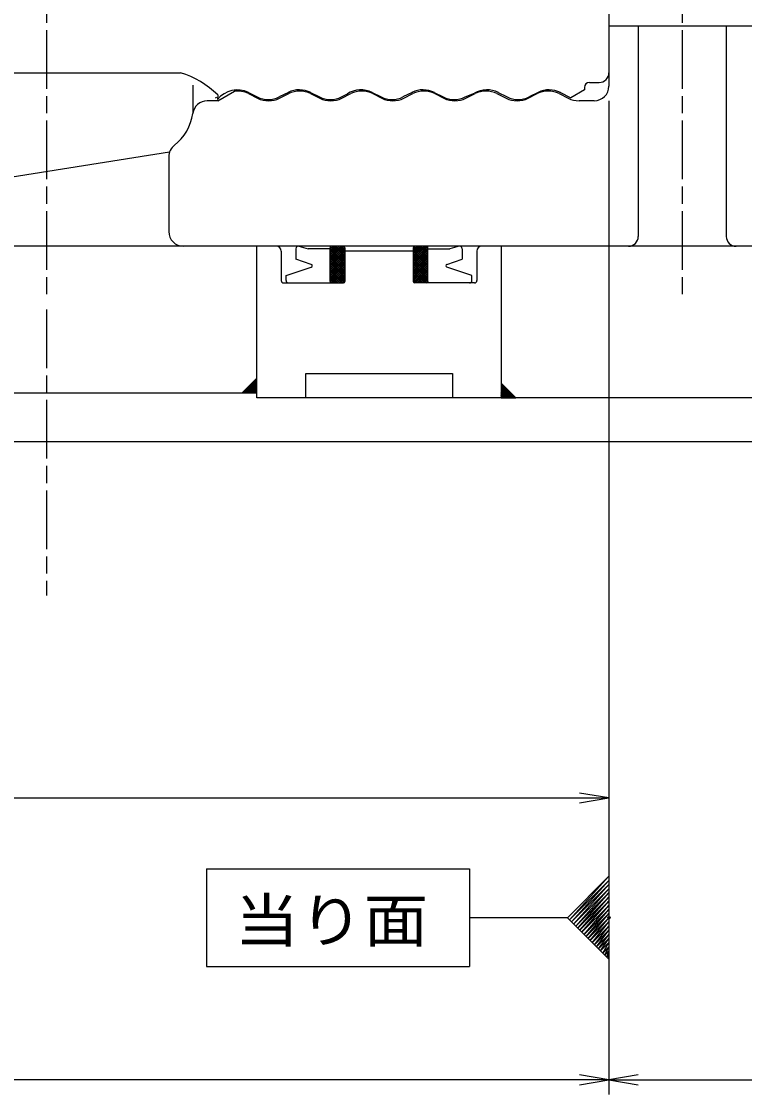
# Model space of a CAD drawing. Units: millimetres at full size, sheet at 1:1; details may follow other scales. Extents: x -2456 to -674, y 2522 to 3782.
# Drawn here: x -1075.6 to -927.8, y 2952.4 to 3171.9 of the extents above; entities that cross this region are included whole.
import ezdxf
from ezdxf.enums import TextEntityAlignment as Align

# ---------------------------------------------------------------- set-up
doc = ezdxf.new("R2010")
doc.units = ezdxf.units.MM
doc.header["$PDMODE"] = 32
doc.header["$PDSIZE"] = 0.5
doc.linetypes.add('CHAIN', pattern=[18.5, 12, -1.5, 3.5, -1.5])
for name, color, linetype, lineweight in [('0_2', 7, 'Continuous', 25), ('1外形線', 7, 'Continuous', 25), ('4中心線', 1, 'CHAIN', 25), ('外形線', 7, 'Continuous', 25), ('寸法線', 7, 'Continuous', 25), ('細い実線', 3, 'Continuous', 25)]:
    doc.layers.add(name, color=color, linetype=linetype, lineweight=lineweight)
doc.styles.add('simplex.shx', font='')
doc.styles.get('simplex.shx').set_extended_font_data('simplex.shx')

# ---------------------------------------------------------------- blocks, each defined once
blk = doc.blocks.new('open_arrow')
at = {"color": 0, "linetype": 'Continuous', "lineweight": -2}
blk.add_lwpolyline([(7.5, 1.25), (0, 0), (7.5, -1.25)], dxfattribs=at)
blk = doc.blocks.new('A$C10CA1B61')
at = {"layer": '0_2'}
for p, q in [((-41.1363, 4.9999), (-14.2426, 4.9999)), ((-41.1363, 4.9999), (-41.1363, -5.0001)), ((-14.2426, 4.9999), (-14.2426, -5.0001)), ((-4.2432, 0.0003), (-0.0004, 4.2427)), ((0, 4.2427), (0, -4.2427)), ((-0.0004, -4.2425), (-4.2432, 0.0003)), ((-4.2426, -0.0001), (-14.2426, -0.0001)), ((-41.1363, -5.0001), (-14.2426, -5.0001))]:
    blk.add_line(p, q, dxfattribs=at)
blk.add_lwpolyline([(0, -4.2427), (-4.2426, -0.0001), (0, 4.2427), (0, -4.2427), (0, -3.8184), (-0.2121, -4.0306), (0, -3.3942), (-0.4243, -3.8184), (0, -2.9699), (-0.6364, -3.6063), (0, -2.5456), (-0.8485, -3.3942), (0, -2.1214), (-1.0607, -3.182), (0, -1.6971), (-1.2728, -2.9699), (0, -1.2728), (-1.4849, -2.7578), (0, -0.8485), (-1.697, -2.5457), (0, -0.4243), (-1.9092, -2.3335), (0, 0), (-2.1213, -2.1214), (0, 0.4243), (-2.3334, -1.9093), (0, 0.8485), (-2.5456, -1.6971), (0, 1.2728), (-2.7577, -1.485), (0, 1.6971), (-2.9698, -1.2729), (0, 2.1214), (-3.182, -1.0608), (0, 2.5456), (-3.3941, -0.8486), (0, 2.9699), (-3.6062, -0.6365), (0, 3.3942), (-3.8183, -0.4244), (0, 3.8184), (-4.0305, -0.2122), (0, 4.2427)], dxfattribs=at)
blk.add_point((0, -0.0001), dxfattribs=at)
at = {"layer": '0_2', "style": 'simplex.shx', "width": 1.1}
blk.add_text('当り面', height=4.399, dxfattribs=at).set_placement((-38.2791, -3.8001), align=Align.BOTTOM_LEFT)

msp = doc.modelspace()

# ---------------------------------------------------------------- hatches: boundary and pattern name
at = {"layer": '細い実線'}
h = msp.add_hatch(dxfattribs=at)
h.set_pattern_fill('USER', color=256, style=0, pattern_type=2)
h.set_pattern_definition([(315, (-534.495, 4346.124), (0.19516, 0.19516), []), (225, (-534.495, 4346.124), (0.19516, -0.19516), [])])
h.paths.add_polyline_path([(-1009.817, 3118.412), (-1012.217, 3118.412, -0.41421), (-1012.517, 3118.712), (-1012.517, 3125.612, -0.41421), (-1012.217, 3125.912), (-1009.817, 3125.912, -0.41421), (-1009.517, 3125.612), (-1009.517, 3118.712, -0.41421)])
h = msp.add_hatch(dxfattribs=at)
h.set_pattern_fill('USER', color=256, style=0, pattern_type=2)
h.set_pattern_definition([(225, (-1470.539, 4346.124), (0.19516, -0.19516), []), (315, (-1470.539, 4346.124), (0.19516, 0.19516), [])])
h.paths.add_polyline_path([(-995.217, 3118.412), (-992.817, 3118.412, 0.41421), (-992.517, 3118.712), (-992.517, 3125.612, 0.41421), (-992.817, 3125.912), (-995.217, 3125.912, 0.41421), (-995.517, 3125.612), (-995.517, 3118.712, 0.41421)])

# ---------------------------------------------------------------- linework, layer by layer
at = {"layer": '0_2', "color": 2}
msp.add_line((-955.517, 3010.05), (-955.517, 2967.018), dxfattribs=at)
at = {"layer": '0_2'}
msp.add_arc((-1049.259, 3142.381), 20, 46.59715, 72.08996, dxfattribs=at)
at = {"layer": '1外形線'}
for p, q in [((-955.517, 3218.162), (-955.517, 3158.662)), ((-955.517, 3214.412), (-955.517, 3162.412)), ((-920.517, 3170.912), (-955.517, 3170.912)), ((-949.517, 3170.912), (-949.517, 3127.912)), ((-931.517, 3170.912), (-931.517, 3127.912)), ((-1040.517, 3153.077), (-1040.517, 3158.896)), ((-1035.517, 3155.662), (-1032.053, 3157.662)), ((-1029.203, 3157.129), (-1027.346, 3156.195)), ((-1022.853, 3156.195), (-1020.996, 3157.129)), ((-1016.503, 3157.129), (-1014.646, 3156.195)), ((-1010.153, 3156.195), (-1008.296, 3157.129)), ((-1003.803, 3157.129), (-1001.946, 3156.195)), ((-997.453, 3156.195), (-995.596, 3157.129)), ((-991.103, 3157.129), (-989.246, 3156.195)), ((-984.753, 3156.195), (-982.896, 3157.129)), ((-978.403, 3157.129), (-976.546, 3156.195)), ((-972.053, 3156.195), (-970.196, 3157.129)), ((-965.703, 3157.129), (-963.846, 3156.195)), ((-1035.517, 3155.662), (-1037.642, 3155.662)), ((-972.053, 3156.195), (-971.726, 3156.36)), ((-958.517, 3155.662), (-961.604, 3155.662)), ((-1045.367, 3145.147), (-1103.969, 3135.906)), ((-1045.517, 3144.212), (-1045.517, 3128.912)), ((-884.517, 3125.912), (-1176.785, 3125.912)), ((-1027.517, 3094.912), (-1027.517, 3125.912)), ((-1022.517, 3124.912), (-1022.517, 3118.912)), ((-1019.517, 3125.412), (-1019.517, 3123.245)), ((-1018.892, 3125.896), (-1017.017, 3125.412)), ((-1012.517, 3125.412), (-1017.017, 3125.412)), ((-1012.517, 3118.712), (-1012.517, 3125.612)), ((-1009.517, 3125.612), (-1009.517, 3118.712)), ((-995.517, 3124.912), (-1009.517, 3124.912)), ((-995.517, 3125.612), (-995.517, 3118.712)), ((-992.517, 3118.712), (-992.517, 3125.612)), ((-992.517, 3125.412), (-988.017, 3125.412)), ((-986.142, 3125.896), (-988.017, 3125.412)), ((-985.517, 3125.412), (-985.517, 3123.245)), ((-982.517, 3124.912), (-982.517, 3118.912)), ((-977.517, 3125.912), (-977.517, 3094.912)), ((-1021.517, 3119.912), (-1016.371, 3121.628)), ((-1016.371, 3122.197), (-1019.517, 3123.245)), ((-988.663, 3122.197), (-985.517, 3123.245)), ((-983.517, 3119.912), (-988.663, 3121.628)), ((-1021.517, 3118.912), (-1021.517, 3119.912)), ((-983.517, 3118.912), (-983.517, 3119.912)), ((-1022.017, 3118.412), (-1009.817, 3118.412)), ((-1012.517, 3118.712), (-1012.517, 3118.412)), ((-983.017, 3118.412), (-995.217, 3118.412)), ((-992.517, 3118.712), (-992.517, 3118.412)), ((-1017.517, 3099.912), (-987.517, 3099.912)), ((-1017.517, 3094.912), (-1017.517, 3099.912)), ((-987.517, 3099.912), (-987.517, 3094.912)), ((-1122.517, 3095.912), (-1027.517, 3095.912)), ((-912.808, 3094.912), (-1027.517, 3094.912)), ((-882.517, 3085.912), (-1162.517, 3085.912))]:
    msp.add_line(p, q, dxfattribs=at)
for centre, radius, start, end in [((-1031.45, 3152.662), 5, 63.30404, 97.87179), ((-1018.817, 3152.912), 5, 62.34338, 116.93016), ((-1018.75, 3152.662), 5, 63.30404, 116.69596), ((-1006.05, 3152.662), 5, 63.30404, 116.69596), ((-993.35, 3152.662), 5, 63.30404, 116.69596), ((-980.65, 3152.662), 5, 63.30404, 116.69596), ((-967.95, 3152.662), 5, 63.30404, 116.69596), ((-958.517, 3158.662), 3, 270, 0), ((-1037.642, 3152.662), 3, 90, 172.05609), ((-1025.1, 3160.662), 5, 243.30404, 296.69596), ((-1012.4, 3160.662), 5, 243.30404, 296.69596), ((-999.7, 3160.662), 5, 243.30404, 296.69596), ((-987, 3160.662), 5, 243.30404, 296.69596), ((-974.3, 3160.662), 5, 243.30404, 296.69596), ((-961.6, 3160.662), 5, 243.30404, 270), ((-1050.517, 3154.459), 10, 307.97987, 352.05609), ((-1042.517, 3144.212), 3, 127.97987, 180), ((-1042.517, 3128.912), 3, 180, 270), ((-951.517, 3127.912), 2, 270, 0), ((-929.517, 3127.912), 2, 180, 270), ((-1023.517, 3124.912), 1, 0, 90), ((-1019.017, 3125.412), 0.5, 75.52249, 180), ((-1012.217, 3125.612), 0.3, 90, 180), ((-1009.817, 3125.612), 0.3, 0, 90), ((-995.217, 3125.612), 0.3, 90, 180), ((-992.817, 3125.612), 0.3, 0, 90), ((-986.017, 3125.412), 0.5, 0, 104.47751), ((-981.517, 3124.912), 1, 90, 180), ((-1016.466, 3121.912), 0.3, 288.43495, 71.56505), ((-988.568, 3121.912), 0.3, 108.43495, 251.56505), ((-1022.017, 3118.912), 0.5, 180, 270), ((-1021.017, 3118.912), 0.5, 180, 270), ((-1012.217, 3118.712), 0.3, 180, 270), ((-1009.817, 3118.712), 0.3, 270, 0), ((-995.217, 3118.712), 0.3, 180, 270), ((-992.817, 3118.712), 0.3, 270, 0), ((-984.017, 3118.912), 0.5, 270, 0), ((-983.017, 3118.912), 0.5, 270, 0)]:
    msp.add_arc(centre, radius, start, end, dxfattribs=at)
at = {"layer": '4中心線'}
for p, q in [((-1070.517, 3262.613), (-1070.517, 3115.127)), ((-940.517, 3262.613), (-940.517, 3115.127)), ((-1070.517, 3112.964), (-1070.517, 3054.484))]:
    msp.add_line(p, q, dxfattribs=at)
at = {"layer": '外形線'}
for p, q in [((-955.517, 3215.412), (-955.517, 3161.412)), ((-1456.028, 3161.412), (-1043.109, 3161.412)), ((-1047.664, 3161.412), (-1047.395, 3161.412)), ((-959.517, 3159.412), (-957.517, 3159.412)), ((-1035.517, 3156.912), (-1035.519, 3155.912)), ((-1029.349, 3157.418), (-1027.412, 3156.444)), ((-1021.045, 3157.388), (-1022.921, 3156.445)), ((-1016.649, 3157.418), (-1014.712, 3156.444)), ((-1010.221, 3156.445), (-1008.993, 3157.073)), ((-1004.053, 3157.418), (-1002.115, 3156.444)), ((-995.749, 3157.388), (-997.625, 3156.445)), ((-991.353, 3157.418), (-989.415, 3156.444)), ((-984.925, 3156.445), (-983.003, 3157.21)), ((-978.279, 3157.418), (-976.342, 3156.444)), ((-969.975, 3157.388), (-971.851, 3156.445)), ((-965.579, 3157.418), (-963.33, 3156.288)), ((-960.517, 3157.912), (-963.33, 3156.288)), ((-960.517, 3158.412), (-960.517, 3157.912))]:
    msp.add_line(p, q, dxfattribs=at)
for centre, radius, start, end in [((-957.517, 3161.412), 2, 270, 0), ((-959.517, 3158.412), 1, 90, 180), ((-1031.517, 3152.912), 5, 62.34338, 143.16969), ((-1018.817, 3152.912), 5, 62.34338, 116.93016), ((-1018.817, 3152.912), 5, 62.34338, 116.93016), ((-1006.221, 3152.912), 5, 62.34338, 123.67062), ((-993.521, 3152.912), 5, 62.34338, 116.93016), ((-980.447, 3152.912), 5, 62.34338, 120.73962), ((-967.747, 3152.912), 5, 62.34338, 116.93016), ((-1037.954, 3160.842), 5, 293.56788, 296.69479), ((-1025.167, 3160.912), 5, 243.32422, 296.69479), ((-1012.467, 3160.912), 5, 243.32422, 296.69479), ((-999.871, 3160.912), 5, 243.32422, 296.69479), ((-987.171, 3160.912), 5, 243.32422, 296.69479), ((-974.097, 3160.912), 5, 243.32422, 296.69479)]:
    msp.add_arc(centre, radius, start, end, dxfattribs=at)
at = {"layer": '寸法線'}
for p, q in [((-955.517, 3155.662), (-955.517, 3010.05)), ((-955.517, 3155.662), (-955.517, 2952.374)), ((-955.517, 3155.662), (-955.517, 2952.374)), ((-1230.517, 3013.05), (-955.517, 3013.05)), ((-955.517, 2955.374), (-1561.028, 2955.374)), ((-955.517, 2955.374), (-780.517, 2955.374))]:
    msp.add_line(p, q, dxfattribs=at)
at = {"layer": '細い実線'}
for points in [[(-1027.517, 3095.912), (-1027.517, 3098.912), (-1030.517, 3095.912), (-1027.517, 3095.912), (-1027.667, 3095.912), (-1027.517, 3096.062), (-1027.817, 3095.912), (-1027.517, 3096.212), (-1027.967, 3095.912), (-1027.517, 3096.362), (-1028.117, 3095.912), (-1027.517, 3096.512), (-1028.267, 3095.912), (-1027.517, 3096.662), (-1028.417, 3095.912), (-1027.517, 3096.812), (-1028.567, 3095.912), (-1027.517, 3096.962), (-1028.717, 3095.912), (-1027.517, 3097.112), (-1028.867, 3095.912), (-1027.517, 3097.262), (-1029.017, 3095.912), (-1027.517, 3097.412), (-1029.167, 3095.912), (-1027.517, 3097.562), (-1029.317, 3095.912), (-1027.517, 3097.712), (-1029.467, 3095.912), (-1027.517, 3097.862), (-1029.617, 3095.912), (-1027.517, 3098.012), (-1029.767, 3095.912), (-1027.517, 3098.162), (-1029.917, 3095.912), (-1027.517, 3098.312), (-1030.067, 3095.912), (-1027.517, 3098.462), (-1030.217, 3095.912), (-1027.517, 3098.612), (-1030.367, 3095.912), (-1027.517, 3098.762), (-1030.517, 3095.912)], [(-977.517, 3094.912), (-974.517, 3094.912), (-977.517, 3097.912), (-977.517, 3094.912), (-977.517, 3095.062), (-977.367, 3094.912), (-977.517, 3095.212), (-977.217, 3094.912), (-977.517, 3095.362), (-977.067, 3094.912), (-977.517, 3095.512), (-976.917, 3094.912), (-977.517, 3095.662), (-976.767, 3094.912), (-977.517, 3095.812), (-976.617, 3094.912), (-977.517, 3095.962), (-976.467, 3094.912), (-977.517, 3096.112), (-976.317, 3094.912), (-977.517, 3096.262), (-976.167, 3094.912), (-977.517, 3096.412), (-976.017, 3094.912), (-977.517, 3096.562), (-975.867, 3094.912), (-977.517, 3096.712), (-975.717, 3094.912), (-977.517, 3096.862), (-975.567, 3094.912), (-977.517, 3097.012), (-975.417, 3094.912), (-977.517, 3097.162), (-975.267, 3094.912), (-977.517, 3097.312), (-975.117, 3094.912), (-977.517, 3097.462), (-974.967, 3094.912), (-977.517, 3097.612), (-974.817, 3094.912), (-977.517, 3097.762), (-974.667, 3094.912), (-977.517, 3097.912)]]:
    msp.add_lwpolyline(points, dxfattribs=at)

# ---------------------------------------------------------------- block references
at = {"xscale": 2, "yscale": 2}
msp.add_blockref('A$C10CA1B61', (-955.517, 2988.534), dxfattribs=at)
at = {"layer": '寸法線', "xscale": 0.8, "yscale": 0.8, "rotation": 180}
for p in [(-955.517, 3013.05), (-955.517, 2955.374)]:
    msp.add_blockref('open_arrow', p, dxfattribs=at)
at = {"layer": '寸法線', "xscale": 0.8, "yscale": 0.8}
msp.add_blockref('open_arrow', (-955.517, 2955.374), dxfattribs=at)

doc.saveas('drawing.dxf')
